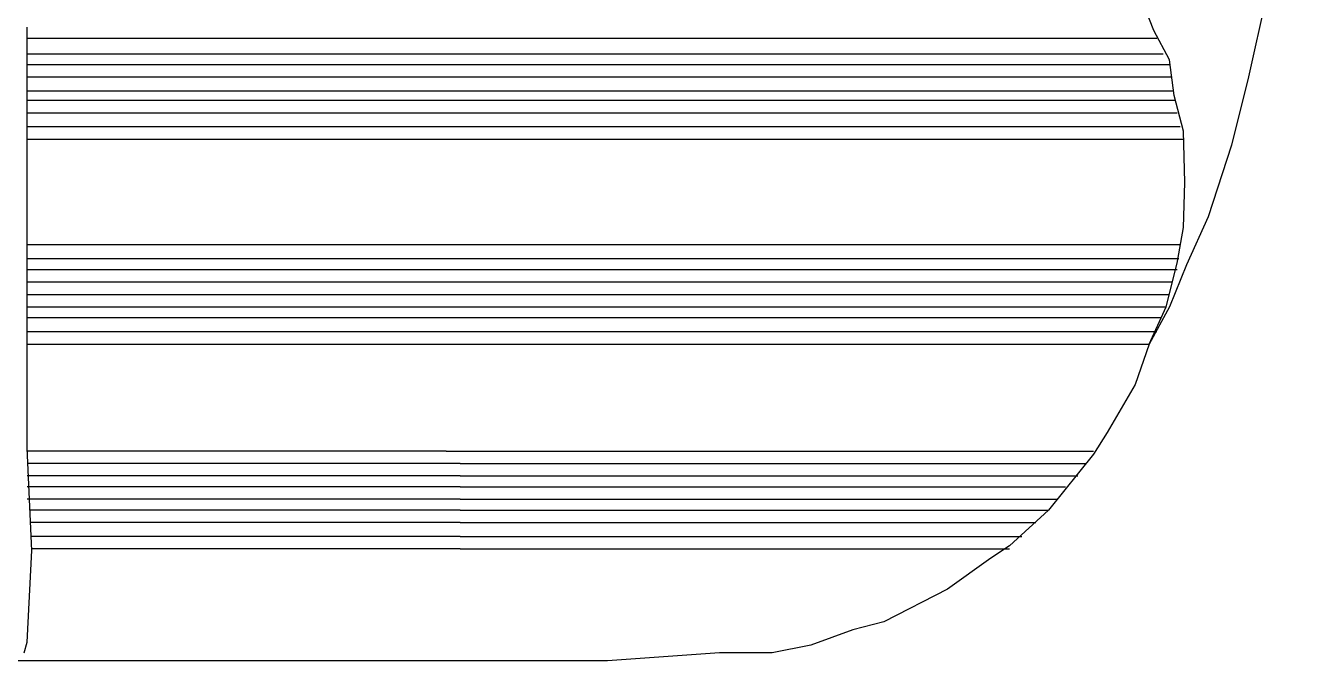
# Model space of a CAD drawing. Extents: x 747954 to 748544, y 4316381 to 4317408.
# Drawn here: x 747992.16 to 748000.45, y 4317236.04 to 4317240.15 of the extents above; entities that cross this region are included whole.
import ezdxf

# ---------------------------------------------------------------- set-up
doc = ezdxf.new("R2010")
doc.units = 0
doc.layers.get('0').update_dxf_attribs({"linetype": 'CONTINUOUS'})

msp = doc.modelspace()

# ---------------------------------------------------------------- linework, layer by layer
at = {"color": 0, "linetype": 'CONTINUOUS'}
for p, q in [((747999.43, 4317240.12), (747999.28, 4317240.5)), ((747999.43, 4317240.12), (747999.28, 4317240.5)), ((748000.16, 4317240.36), (748000.04, 4317239.82)), ((748000.16, 4317240.36), (748000.04, 4317239.82)), ((747992.17, 4317239.45), (747992.17, 4317240.14)), ((747992.17, 4317239.45), (747992.17, 4317240.14)), ((747999.53, 4317239.93), (747999.43, 4317240.12)), ((747999.53, 4317239.93), (747999.43, 4317240.12)), ((747992.17, 4317240.07), (747993.73, 4317240.07)), ((747992.17, 4317240.07), (747993.73, 4317240.07)), ((747993.73, 4317240.07), (747996.67, 4317240.07)), ((747993.73, 4317240.07), (747996.67, 4317240.07)), ((747996.67, 4317240.07), (747999.45, 4317240.07)), ((747996.67, 4317240.07), (747999.45, 4317240.07)), ((747992.17, 4317239.97), (747994.97, 4317239.97)), ((747992.17, 4317239.97), (747994.97, 4317239.97)), ((747994.97, 4317239.97), (747997.79, 4317239.97)), ((747994.97, 4317239.97), (747997.79, 4317239.97)), ((747997.79, 4317239.97), (747999.49, 4317239.97)), ((747997.79, 4317239.97), (747999.49, 4317239.97)), ((747992.17, 4317239.9), (747994.97, 4317239.9)), ((747992.17, 4317239.9), (747994.97, 4317239.9)), ((747994.97, 4317239.9), (747997.79, 4317239.9)), ((747994.97, 4317239.9), (747997.79, 4317239.9)), ((747997.79, 4317239.9), (747999.53, 4317239.9)), ((747997.79, 4317239.9), (747999.53, 4317239.9)), ((747999.56, 4317239.7), (747999.53, 4317239.93)), ((747999.56, 4317239.7), (747999.53, 4317239.93)), ((747992.17, 4317239.82), (747994.97, 4317239.82)), ((747992.17, 4317239.82), (747994.97, 4317239.82)), ((747994.97, 4317239.82), (747997.79, 4317239.82)), ((747994.97, 4317239.82), (747997.79, 4317239.82)), ((747997.79, 4317239.82), (747999.54, 4317239.82)), ((747997.79, 4317239.82), (747999.54, 4317239.82)), ((748000.04, 4317239.82), (747999.93, 4317239.38)), ((748000.04, 4317239.82), (747999.93, 4317239.38)), ((747992.17, 4317239.73), (747994.97, 4317239.73)), ((747992.17, 4317239.73), (747994.97, 4317239.73)), ((747994.97, 4317239.73), (747997.79, 4317239.73)), ((747994.97, 4317239.73), (747997.79, 4317239.73)), ((747997.79, 4317239.73), (747999.55, 4317239.73)), ((747997.79, 4317239.73), (747999.55, 4317239.73)), ((747999.62, 4317239.47), (747999.56, 4317239.7)), ((747999.62, 4317239.47), (747999.56, 4317239.7)), ((747992.17, 4317239.67), (747994.97, 4317239.67)), ((747992.17, 4317239.67), (747994.97, 4317239.67)), ((747994.97, 4317239.67), (747997.79, 4317239.67)), ((747994.97, 4317239.67), (747997.79, 4317239.67)), ((747997.79, 4317239.67), (747999.57, 4317239.67)), ((747997.79, 4317239.67), (747999.57, 4317239.67)), ((747992.17, 4317239.59), (747994.97, 4317239.59)), ((747992.17, 4317239.59), (747994.97, 4317239.59)), ((747994.97, 4317239.59), (747997.79, 4317239.59)), ((747994.97, 4317239.59), (747997.79, 4317239.59)), ((747997.79, 4317239.59), (747999.58, 4317239.59)), ((747997.79, 4317239.59), (747999.58, 4317239.59)), ((747992.17, 4317239.5), (747994.97, 4317239.5)), ((747992.17, 4317239.5), (747994.97, 4317239.5)), ((747992.17, 4317238.74), (747992.17, 4317239.45)), ((747992.17, 4317238.74), (747992.17, 4317239.45)), ((747994.97, 4317239.5), (747997.79, 4317239.5)), ((747994.97, 4317239.5), (747997.79, 4317239.5)), ((747997.79, 4317239.5), (747999.6, 4317239.5)), ((747997.79, 4317239.5), (747999.6, 4317239.5)), ((747999.63, 4317239.14), (747999.62, 4317239.47)), ((747999.63, 4317239.14), (747999.62, 4317239.47)), ((747992.17, 4317239.42), (747994.97, 4317239.42)), ((747992.17, 4317239.42), (747994.97, 4317239.42)), ((747994.97, 4317239.42), (747997.79, 4317239.42)), ((747994.97, 4317239.42), (747997.79, 4317239.42)), ((747997.79, 4317239.42), (747999.62, 4317239.42)), ((747997.79, 4317239.42), (747999.62, 4317239.42)), ((747999.93, 4317239.38), (747999.78, 4317238.92)), ((747999.93, 4317239.38), (747999.78, 4317238.92)), ((747999.62, 4317238.85), (747999.63, 4317239.14)), ((747999.62, 4317238.85), (747999.63, 4317239.14)), ((747999.78, 4317238.92), (747999.64, 4317238.61)), ((747999.78, 4317238.92), (747999.64, 4317238.61)), ((747999.58, 4317238.62), (747999.62, 4317238.85)), ((747999.58, 4317238.62), (747999.62, 4317238.85)), ((747992.17, 4317238.74), (747995.09, 4317238.74)), ((747992.17, 4317238.13), (747992.17, 4317238.74)), ((747992.17, 4317238.74), (747995.09, 4317238.74)), ((747992.17, 4317238.13), (747992.17, 4317238.74)), ((747995.09, 4317238.74), (747998.23, 4317238.74)), ((747995.09, 4317238.74), (747998.23, 4317238.74)), ((747998.23, 4317238.74), (747999.6, 4317238.74)), ((747998.23, 4317238.74), (747999.6, 4317238.74)), ((747992.17, 4317238.65), (747994.53, 4317238.65)), ((747992.17, 4317238.65), (747994.53, 4317238.65)), ((747994.53, 4317238.65), (747998.4, 4317238.65)), ((747994.53, 4317238.65), (747998.4, 4317238.65)), ((747998.4, 4317238.65), (747999.59, 4317238.65)), ((747998.4, 4317238.65), (747999.59, 4317238.65)), ((747999.51, 4317238.34), (747999.58, 4317238.62)), ((747999.51, 4317238.34), (747999.58, 4317238.62)), ((747999.64, 4317238.61), (747999.53, 4317238.34)), ((747999.64, 4317238.61), (747999.53, 4317238.34)), ((747992.17, 4317238.58), (747994.53, 4317238.58)), ((747992.17, 4317238.58), (747994.53, 4317238.58)), ((747994.53, 4317238.58), (747998.4, 4317238.58)), ((747994.53, 4317238.58), (747998.4, 4317238.58)), ((747998.4, 4317238.58), (747999.58, 4317238.58)), ((747998.4, 4317238.58), (747999.58, 4317238.58)), ((747992.17, 4317238.5), (747994.53, 4317238.5)), ((747992.17, 4317238.5), (747994.53, 4317238.5)), ((747994.53, 4317238.5), (747998.4, 4317238.5)), ((747994.53, 4317238.5), (747998.4, 4317238.5)), ((747998.4, 4317238.5), (747999.55, 4317238.5)), ((747998.4, 4317238.5), (747999.55, 4317238.5)), ((747992.17, 4317238.42), (747994.53, 4317238.42)), ((747992.17, 4317238.42), (747994.53, 4317238.42)), ((747994.53, 4317238.42), (747998.4, 4317238.42)), ((747994.53, 4317238.42), (747998.4, 4317238.42)), ((747998.4, 4317238.42), (747999.53, 4317238.42)), ((747998.4, 4317238.42), (747999.53, 4317238.42)), ((747992.17, 4317238.34), (747994.53, 4317238.34)), ((747992.17, 4317238.34), (747994.53, 4317238.34)), ((747994.53, 4317238.34), (747998.4, 4317238.34)), ((747994.53, 4317238.34), (747998.4, 4317238.34)), ((747998.4, 4317238.34), (747999.51, 4317238.34)), ((747998.4, 4317238.34), (747999.51, 4317238.34)), ((747999.53, 4317238.34), (747999.4, 4317238.1)), ((747999.4, 4317238.1), (747999.51, 4317238.34)), ((747999.53, 4317238.34), (747999.4, 4317238.1)), ((747999.4, 4317238.1), (747999.51, 4317238.34)), ((747992.17, 4317238.27), (747994.53, 4317238.27)), ((747992.17, 4317238.27), (747994.53, 4317238.27)), ((747994.53, 4317238.27), (747998.4, 4317238.27)), ((747994.53, 4317238.27), (747998.4, 4317238.27)), ((747998.4, 4317238.27), (747999.48, 4317238.27)), ((747998.4, 4317238.27), (747999.48, 4317238.27)), ((747992.17, 4317238.18), (747994.53, 4317238.18)), ((747992.17, 4317238.18), (747994.53, 4317238.18)), ((747992.17, 4317237.43), (747992.17, 4317238.13)), ((747992.17, 4317237.43), (747992.17, 4317238.13)), ((747994.53, 4317238.18), (747998.4, 4317238.18)), ((747994.53, 4317238.18), (747998.4, 4317238.18)), ((747998.4, 4317238.18), (747999.45, 4317238.18)), ((747998.4, 4317238.18), (747999.45, 4317238.18)), ((747992.17, 4317238.1), (747994.53, 4317238.1)), ((747992.17, 4317238.1), (747994.53, 4317238.1)), ((747994.53, 4317238.1), (747998.4, 4317238.1)), ((747994.53, 4317238.1), (747998.4, 4317238.1)), ((747998.4, 4317238.1), (747999.4, 4317238.1)), ((747998.4, 4317238.1), (747999.4, 4317238.1)), ((747999.4, 4317238.1), (747999.31, 4317237.84)), ((747999.4, 4317238.1), (747999.31, 4317237.84)), ((747999.31, 4317237.84), (747999.13, 4317237.53)), ((747999.31, 4317237.84), (747999.13, 4317237.53)), ((747999.31, 4317237.84), (747999.13, 4317237.53)), ((747999.13, 4317237.53), (747999.04, 4317237.39)), ((747999.13, 4317237.53), (747999.04, 4317237.39)), ((747992.2, 4317236.77), (747992.17, 4317237.43)), ((747992.2, 4317236.77), (747992.17, 4317237.43)), ((747994.87, 4317237.41), (747992.17, 4317237.41)), ((747994.87, 4317237.41), (747992.17, 4317237.41)), ((747994.87, 4317237.41), (747998.55, 4317237.41)), ((747994.87, 4317237.41), (747998.55, 4317237.41)), ((747998.55, 4317237.41), (747999.04, 4317237.41)), ((747998.55, 4317237.41), (747999.04, 4317237.41)), ((747999.04, 4317237.39), (747998.75, 4317237.03)), ((747999.04, 4317237.39), (747998.75, 4317237.03)), ((747994.96, 4317237.33), (747992.17, 4317237.33)), ((747994.96, 4317237.33), (747992.17, 4317237.33)), ((747994.96, 4317237.33), (747998.99, 4317237.33)), ((747994.96, 4317237.33), (747998.99, 4317237.33)), ((747994.96, 4317237.25), (747992.17, 4317237.25)), ((747994.96, 4317237.25), (747992.17, 4317237.25)), ((747994.96, 4317237.25), (747998.94, 4317237.25)), ((747994.96, 4317237.25), (747998.94, 4317237.25)), ((747994.96, 4317237.18), (747992.17, 4317237.18)), ((747994.96, 4317237.18), (747992.17, 4317237.18)), ((747994.96, 4317237.18), (747998.86, 4317237.18)), ((747994.96, 4317237.18), (747998.86, 4317237.18)), ((747994.96, 4317237.1), (747992.17, 4317237.1)), ((747994.96, 4317237.1), (747992.17, 4317237.1)), ((747994.96, 4317237.1), (747998.81, 4317237.1)), ((747994.96, 4317237.1), (747998.81, 4317237.1)), ((747994.96, 4317237.03), (747992.19, 4317237.03)), ((747994.96, 4317237.03), (747992.19, 4317237.03)), ((747994.96, 4317237.03), (747998.75, 4317237.03)), ((747994.96, 4317237.03), (747998.75, 4317237.03)), ((747998.75, 4317237.03), (747998.5, 4317236.8)), ((747998.75, 4317237.03), (747998.5, 4317236.8)), ((747994.96, 4317236.95), (747992.19, 4317236.95)), ((747994.96, 4317236.95), (747992.19, 4317236.95)), ((747994.96, 4317236.95), (747998.67, 4317236.95)), ((747994.96, 4317236.95), (747998.67, 4317236.95)), ((747994.96, 4317236.86), (747992.2, 4317236.86)), ((747994.96, 4317236.86), (747992.2, 4317236.86)), ((747994.96, 4317236.86), (747998.58, 4317236.86)), ((747994.96, 4317236.86), (747998.58, 4317236.86)), ((747998.5, 4317236.8), (747998.38, 4317236.72)), ((747998.5, 4317236.8), (747998.38, 4317236.72)), ((747992.17, 4317236.18), (747992.2, 4317236.77)), ((747992.17, 4317236.18), (747992.2, 4317236.77)), ((747994.96, 4317236.78), (747992.2, 4317236.78)), ((747994.96, 4317236.78), (747992.2, 4317236.78)), ((747994.96, 4317236.78), (747998.5, 4317236.78)), ((747994.96, 4317236.78), (747998.5, 4317236.78)), ((747998.38, 4317236.72), (747998.1, 4317236.52)), ((747998.38, 4317236.72), (747998.1, 4317236.52)), ((747998.1, 4317236.52), (747997.69, 4317236.31)), ((747998.1, 4317236.52), (747997.69, 4317236.31)), ((747997.69, 4317236.31), (747997.49, 4317236.26)), ((747997.69, 4317236.31), (747997.49, 4317236.26)), ((747997.49, 4317236.26), (747997.22, 4317236.16)), ((747997.49, 4317236.26), (747997.22, 4317236.16)), ((747992.15, 4317236.11), (747992.17, 4317236.18)), ((747992.15, 4317236.11), (747992.17, 4317236.18)), ((747997.22, 4317236.16), (747996.97, 4317236.11)), ((747997.22, 4317236.16), (747996.97, 4317236.11)), ((747992.2, 4317236.06), (747992.02, 4317236.06)), ((747992.2, 4317236.06), (747992.02, 4317236.06)), ((747993.05, 4317236.06), (747992.2, 4317236.06)), ((747993.05, 4317236.06), (747992.2, 4317236.06)), ((747994.1, 4317236.06), (747993.05, 4317236.06)), ((747994.1, 4317236.06), (747993.05, 4317236.06)), ((747995.16, 4317236.06), (747994.1, 4317236.06)), ((747995.16, 4317236.06), (747994.1, 4317236.06)), ((747995.91, 4317236.06), (747995.16, 4317236.06)), ((747995.91, 4317236.06), (747995.16, 4317236.06)), ((747996.63, 4317236.11), (747995.91, 4317236.06)), ((747996.63, 4317236.11), (747995.91, 4317236.06)), ((747996.97, 4317236.11), (747996.63, 4317236.11)), ((747996.97, 4317236.11), (747996.63, 4317236.11))]:
    msp.add_line(p, q, dxfattribs=at)

# ---------------------------------------------------------------- meshes
mesh = msp.add_polyface(dxfattribs=at)
corners = [(747954.5, 4316381), (747954.5, 4316381), (747954.5, 4316571.9618), (748262.5, 4316381), (747954.5, 4316746.4935), (748544, 4316381), (747954.5, 4317407.5), (748544, 4317042.0065), (748544, 4317407.5)]
mesh.append_faces([[corners[k] for k in face] for face in [(0, 1, 3, 2), (2, 3, 5, 4), (4, 5, 7, 6), (6, 7, 8, 8)]], dxfattribs={"vtx0": -1, "vtx2": -1, "color": 0})
mesh = msp.add_polyface(dxfattribs=at)
corners = [(747964.5, 4317221), (747964.5, 4317221), (747964.5, 4317395.2713), (748245.58, 4317221), (747964.5, 4317401.5), (748245.58, 4317227.2287), (748245.58, 4317401.5)]
mesh.append_faces([[corners[k] for k in face] for face in [(0, 1, 3, 2), (2, 3, 5, 4), (4, 5, 6, 6)]], dxfattribs={"vtx0": -1, "vtx2": -1, "color": 0})

doc.saveas('drawing.dxf')
